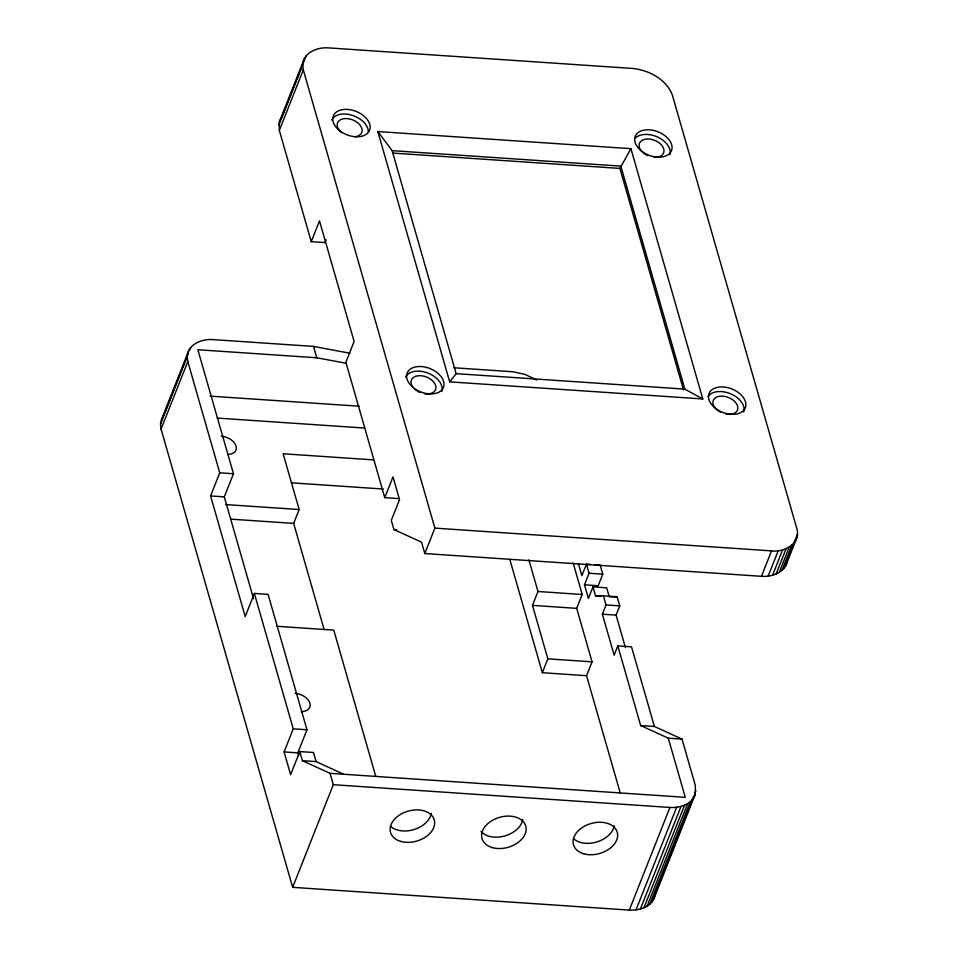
<?xml version="1.0" encoding="UTF-8"?>
<svg xmlns="http://www.w3.org/2000/svg" width="958" height="958" viewBox="0 0 958 958"><rect width="100%" height="100%" fill="white"/><g stroke="black" fill="none" stroke-linecap="round" stroke-linejoin="round"><path stroke-width="1.44" d="M654.386 726.463L631.514 646.818L617.802 645.896L640.663 725.541L654.386 726.463L682.024 739.109L695.34 785.524L695.316 794.038L653.584 899.49C648.949 907.992 638.279 910.495 629.298 910.1L292.657 887.336L161.064 429.064L160.501 423.963L163.291 416.023M160.501 423.963L187.217 356.46C188.019 343.934 202.366 338.665 213.203 339.623L313.517 346.401L349.945 353.227M326.079 239.823L324.978 242.602L311.254 241.667L279.317 130.408L279.329 121.882L282.095 116.517M302.716 64.749C303.518 52.223 317.864 46.942 328.702 47.9L632.999 68.473C649.045 70.293 666.097 79.095 672.276 94.794L796.936 528.936C800.984 543.581 784.027 552.646 771.513 550.886L434.872 528.121L303.291 69.85L302.716 64.749L278.742 125.306M654.889 895.538L655.284 893.251M787.44 559.472C786.638 571.986 772.292 577.267 761.454 576.309L424.813 553.544L421.544 542.168L393.906 529.523L391.295 520.422L399.534 499.609L392.996 476.856L384.757 497.657L398.48 498.591M653.584 899.49L654.685 896.676M695.316 794.038C692.155 804.54 679.749 808.049 669.929 807.462L333.288 784.698L330.019 773.322L302.393 760.676L299.77 751.575L313.494 752.497L316.116 761.598L343.742 774.256M161.088 420.538L188.918 350.233M279.329 121.882L304.416 58.51M163.842 415.173L184.571 362.831M185.66 360.064L188.391 353.179M189.48 350.424L190.57 347.67M282.634 115.14L295.711 82.113M296.8 79.358L299.531 72.473M300.62 69.718L306.069 55.959M161.064 429.064L187.792 361.561L187.217 356.46M279.317 130.408L303.291 69.85M298.633 755.706L297.806 752.856L306.967 729.745L268.084 594.355L254.361 593.421L245.212 616.545L210.58 495.945L219.741 472.821L187.792 361.561M311.254 241.667L319.493 220.867L354.125 341.467L345.886 362.268L384.757 497.657M253.583 598.81L224.304 496.867L233.465 473.755L197.851 349.742L316.787 357.777L345.934 363.238M324.151 629.634L293.651 523.391L299.147 509.524L283.137 453.769L373.632 459.888M299.77 751.575L290.621 774.687L284.095 751.934L293.244 728.822L254.361 593.421M292.657 887.336L333.288 784.698M424.813 553.544L434.872 528.121M683.521 389.99L619.91 168.428L630.927 148.67L377.823 131.545L449.697 381.859L702.801 398.971L630.927 148.67M620.317 793.248L586.571 675.701L542.348 672.708L547.844 658.841L532.48 605.372L537.977 591.493L528.9 559.879M590.547 564.43L586.428 564.154L581.853 575.71L578.333 563.424M609.3 596.942L606.689 587.841L592.966 586.907L588.392 598.463L584.476 584.811L589.05 573.255L586.428 564.154M586.571 675.701L592.056 661.834L576.704 608.354L582.201 594.487L573.112 562.873M594.667 564.717L600.151 565.088L602.774 574.189L598.187 585.745L584.476 584.811M617.802 645.896L614.138 655.14L602.378 614.186L606.031 604.929L603.42 595.828L595.577 596.008L592.966 586.907M625.43 647.596L616.102 615.108L619.754 605.863L617.144 596.762L603.42 595.828M629.298 910.1L669.929 807.462M761.454 576.309L771.513 550.886M636.016 909.884L676.659 807.259M768.172 576.105L778.243 550.67M640.411 909.01L681.042 806.373M772.567 575.219L782.626 549.796M643.932 907.825L684.563 805.199M776.088 574.034L786.147 548.611M647.057 906.256L687.688 803.618M779.213 572.465L789.284 547.042M649.74 904.316L690.371 801.678M781.896 570.525L791.967 545.102M657.475 887.707L659.128 883.551M661.319 877.995L664.062 871.062M665.163 868.295L667.906 861.35M669.007 858.584L671.75 851.65M675.043 843.327L677.246 837.783M679.438 832.227L682.192 825.293M683.282 822.527L686.036 815.581M687.125 812.815L689.88 805.882M690.969 803.103L693.724 796.17M694.813 793.392L695.915 790.625M790.613 551.437L792.206 547.425M793.799 543.402L797.499 534.037M651.931 902.041L692.562 799.415M784.087 568.262L794.158 542.827M785.74 565.699L796.912 537.462M449.697 381.859L456.14 373.644L392.109 150.645L377.823 131.545M610.605 596.906L617.144 596.762M392.109 150.645L620.82 166.117L684.85 389.116L702.801 398.971M392.684 153.064L619.91 168.428M453.924 367.764L512.925 371.752L525.116 374.422L536.6 379.991M456.14 373.644L684.85 389.116M210.113 396.133L359.25 406.216M217.107 418.071L364.759 428.058M219.741 472.821L233.465 473.755M291.436 482.82L383.416 489.035M210.58 495.945L224.304 496.867M225.777 504.567L299.147 509.524M393.906 529.523L396.648 529.702M230.567 519.128L293.651 523.391M589.05 573.255L602.774 574.189M537.977 591.493L582.201 594.487M595.577 596.008L601.073 596.379M606.031 604.929L619.754 605.863M532.48 605.372L576.704 608.354M602.378 614.186L616.102 615.108M276.551 626.257L333.767 630.125L375.752 776.351M547.844 658.841L592.056 661.834M640.663 725.541L668.301 738.187L682.024 739.109M293.244 728.822L306.967 729.745M284.095 751.934L297.806 752.856M302.393 760.676L316.116 761.598M330.019 773.322L685.281 797.343L668.301 738.187M509.824 559.448L542.348 672.708M313.517 346.401L316.787 357.777M221.274 436.201A13.005 8.371 21.6 0 1 235.955 445.733A13.005 8.371 21.6 0 1 227.549 454.439M295.1 693.329A13.005 8.371 21.6 0 1 309.793 702.861A13.005 8.371 21.6 0 1 301.387 711.578M431.256 813.354A22.753 15.591 -16 0 1 414.239 829.484A22.753 15.591 -16 0 1 390.481 826.215M522.733 819.545A22.753 15.591 -16 0 1 504.782 835.951A22.753 15.591 -16 0 1 480.976 831.352M614.222 825.736A22.753 15.591 -16 0 1 597.205 841.854A22.753 15.591 -16 0 1 573.459 838.585M717.698 410.467A13.005 8.371 21.6 0 1 718.129 396.564A13.005 8.371 21.6 0 1 737.181 405.006A13.005 8.371 21.6 0 1 725.817 414.06M720.512 412.227A13.005 8.371 21.6 0 1 718.584 411.102M647.704 155.579A13.005 8.371 21.6 0 1 641.692 140.61A13.005 8.371 21.6 0 1 662.098 145.772A13.005 8.371 21.6 0 1 654.146 157.208M341.635 132.647A13.005 8.371 21.6 0 1 341.323 119.379A13.005 8.371 21.6 0 1 360.052 125.151A13.005 8.371 21.6 0 1 354.927 136.755M412.647 386.816A13.005 8.371 21.6 0 1 418.897 375.716A13.005 8.371 21.6 0 1 435.615 385.487A13.005 8.371 21.6 0 1 424.514 393.75M420.203 392.541A13.005 8.371 21.6 0 1 417.197 391.008M416.287 390.397A13.005 8.371 21.6 0 1 414.622 389.056M635.645 137.736A19.495 12.562 21.6 0 1 658.517 137.485A19.495 12.562 21.6 0 1 669.846 154.789M331.731 120.001A19.495 12.562 21.6 0 1 352.688 115.439A19.495 12.562 21.6 0 1 368.339 132.192M405.557 377.129A19.495 12.562 21.6 0 1 428.118 373.165A19.495 12.562 21.6 0 1 441.782 391.511M707.998 396.588A19.495 12.562 21.6 0 1 730.798 393.894A19.495 12.562 21.6 0 1 743.671 411.928M400.672 841.387A22.753 15.591 -16 0 0 434.657 823.329A22.753 15.591 -16 0 0 401.821 813.665A22.753 15.591 -16 0 0 400.672 841.387M492.161 847.567A22.753 15.591 -16 0 0 526.146 829.52A22.753 15.591 -16 0 0 493.31 819.856A22.753 15.591 -16 0 0 492.161 847.567M583.638 853.758A22.753 15.591 -16 0 0 617.635 835.711A22.753 15.591 -16 0 0 584.787 826.035A22.753 15.591 -16 0 0 583.638 853.758M411.641 386.182A19.495 12.562 21.6 0 0 443.207 387.906A19.495 12.562 21.6 0 0 421.053 366.531A19.495 12.562 21.6 0 0 411.641 386.182M713.53 406.599A19.495 12.562 21.6 0 0 745.096 408.312A19.495 12.562 21.6 0 0 722.955 386.948A19.495 12.562 21.6 0 0 713.53 406.599M639.705 149.46A19.495 12.562 21.6 0 0 671.271 151.184A19.495 12.562 21.6 0 0 649.117 129.809A19.495 12.562 21.6 0 0 639.705 149.46M337.803 129.055A19.495 12.562 21.6 0 0 369.369 130.767A19.495 12.562 21.6 0 0 347.227 109.404A19.495 12.562 21.6 0 0 337.803 129.055"/></g></svg>
